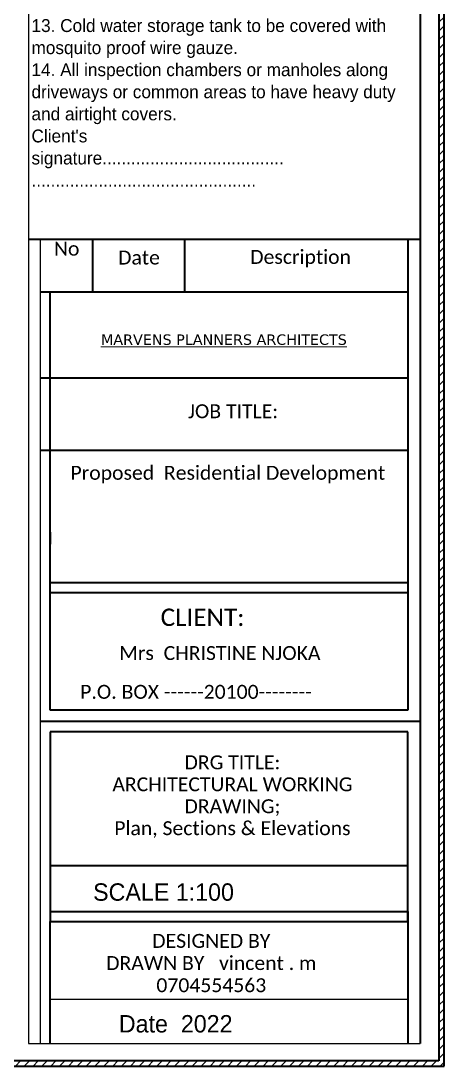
# Model space of a CAD drawing. Header units: millimetres. Extents: x 102766 to 172228, y -127504 to -81044.
# Drawn here: x 160052 to 172228, y -127504 to -97460 of the extents above; entities that cross this region are included whole.
import ezdxf

# ---------------------------------------------------------------- set-up
doc = ezdxf.new("R2010")
doc.units = ezdxf.units.MM
doc.header["$MEASUREMENT"] = 0
for name, color, linetype, lineweight in [('2D Drafting - General_Pen_No__20', 1, 'Continuous', 0), ('2D Drafting - General_Pen_No__41', 7, 'Continuous', 25), ('Annotation - Text_Pen_No__46_Pen_No__6', 5, 'Continuous', 35), ('Structural - Bearing_Pen_No__1_Pen_No__7', 7, 'Continuous', 35), ('Structural - Bearing_Pen_No__27', 7, 'Continuous', 35)]:
    doc.layers.add(name, color=color, linetype=linetype, lineweight=lineweight)
doc.layers.add('Annotation - Text_Pen_No__86', color=7, linetype='Continuous', lineweight=20, true_color=0x5555ff)
doc.layers.add('Structural - Bearing_Pen_No__107', color=7, linetype='Continuous', lineweight=13, true_color=0xaaaaaa)
doc.layers.add('Structural - Bearing', color=7, linetype='Continuous')
doc.styles.add('GENERATED_STYLE_10', font='BKANT.TTF')
doc.styles.add('GENERATED_STYLE_6', font='calibri.ttf')
doc.styles.add('GENERATED_STYLE_8', font='verdana.ttf')
doc.styles.add('GENERATED_STYLE_9', font='comic.ttf')
pattern_1 = [(45, (0, 0), (-127.27922, 127.27922), [])]

# ---------------------------------------------------------------- blocks, each defined once
blk = doc.blocks.new('Wall_78', base_point=(102766, -127504))
at = {"layer": 'Structural - Bearing_Pen_No__107', "linetype": 'Continuous'}
h = blk.add_hatch(dxfattribs=at)
h.set_pattern_fill('Masonry_Block', color=256, style=0, pattern_type=2)
h.set_pattern_definition(pattern_1)
h.paths.add_polyline_path([(102766, -127504), (172228, -127504), (172078, -127354), (102916, -127354)])
at = {"layer": 'Structural - Bearing_Pen_No__27', "linetype": 'Continuous', "flags": 128}
for points in [[(172078, -127354), (102916, -127354)], [(102766, -127504), (172228, -127504)]]:
    blk.add_lwpolyline(points, dxfattribs=at)
blk = doc.blocks.new('Wall_79', base_point=(172228, -127504))
at = {"layer": 'Structural - Bearing_Pen_No__107', "linetype": 'Continuous'}
h = blk.add_hatch(dxfattribs=at)
h.set_pattern_fill('Masonry_Block', color=256, style=0, pattern_type=2)
h.set_pattern_definition(pattern_1)
h.paths.add_polyline_path([(172228, -127504), (172228, -81044), (172078, -81194), (172078, -127354)])
at = {"layer": 'Structural - Bearing_Pen_No__27', "linetype": 'Continuous', "flags": 128}
for points in [[(172228, -127504), (172228, -81044)], [(172078, -81194), (172078, -127354)]]:
    blk.add_lwpolyline(points, dxfattribs=at)

msp = doc.modelspace()

# ---------------------------------------------------------------- linework, layer by layer
at = {"layer": '2D Drafting - General_Pen_No__20', "linetype": 'Continuous'}
for p, q in [((172228.2, -81043.6), (172228.2, -127503.7)), ((172228.2, -127503.7), (102765.9, -127503.7))]:
    msp.add_line(p, q, dxfattribs=at)
at = {"layer": '2D Drafting - General_Pen_No__41', "linetype": 'Continuous'}
for p, q in [((160273.4, -81639.6), (160273.4, -126853)), ((160607.5, -103732.4), (160607.5, -126853)), ((160897.5, -125575.6), (171187.6, -125575.6)), ((160273.4, -126853), (171542.4, -126853))]:
    msp.add_line(p, q, dxfattribs=at)
at = {"layer": 'Structural - Bearing_Pen_No__1_Pen_No__7', "linetype": 'Continuous'}
for p, q in [((171542.4, -81639.6), (171542.4, -126853)), ((160273.4, -103732.4), (171542.4, -103732.4)), ((162119.6, -105244.5), (162119.6, -103732.4)), ((164771.9, -105244.5), (164771.9, -103732.4)), ((171187.6, -103732.4), (171187.6, -111538.1)), ((160607.5, -105244.5), (171187.6, -105244.5)), ((160897.5, -112500.3), (160897.5, -105244.5)), ((160607.5, -107720.2), (171187.6, -107720.2)), ((160607.5, -109797.3), (171187.6, -109797.3)), ((171187.6, -111538.1), (171187.6, -112440.7)), ((160897.5, -112153.9), (160897.5, -112500.3)), ((160897.5, -113599.3), (160897.5, -112440.7)), ((171187.6, -112440.7), (171187.6, -112738.8)), ((171187.6, -112738.8), (171187.6, -117274.7)), ((160897.5, -113599.3), (171187.6, -113599.3)), ((160897.5, -117274.7), (160897.5, -113599.3)), ((160897.5, -113886.2), (171187.6, -113886.2)), ((171187.6, -117274.7), (160897.5, -117274.7)), ((160607.5, -117586.5), (171542.4, -117586.5)), ((171187.6, -117898.2), (160897.5, -117898.2)), ((160897.5, -117898.2), (160897.5, -123348)), ((171187.6, -123348), (171187.6, -117898.2)), ((160897.5, -121739.3), (171187.6, -121739.3)), ((160897.5, -123061.2), (171187.6, -123061.2)), ((171187.6, -123061.2), (171187.6, -126595)), ((160897.5, -123348), (171187.6, -123348)), ((160897.5, -123348), (171187.6, -123348)), ((160897.5, -126853), (160897.5, -123348)), ((160897.5, -126853), (160897.5, -126307.4)), ((171187.6, -126307.4), (171187.6, -126852.3))]:
    msp.add_line(p, q, dxfattribs=at)

# ---------------------------------------------------------------- block references
at = {"layer": 'Structural - Bearing'}
for name, p in [('Wall_79', (172228.2, -127503.7)), ('Wall_78', (102765.9, -127503.7))]:
    msp.add_blockref(name, p, dxfattribs=at)

# ---------------------------------------------------------------- texts
at = {"layer": 'Annotation - Text_Pen_No__46_Pen_No__6', "linetype": 'Continuous', "insert": (160357.1, -82176.5), "char_height": 370, "width": 11015.08, "attachment_point": 1, "line_spacing_factor": 1.028997, "style": 'GENERATED_STYLE_10'}
msp.add_mtext("{1. All dimensions to be checked on site before commencement of any work and any discrepancies to be reported to the architect.\\P2. Figured dimensions to be read in preference to scaled ones.\\P3. D.P.C. to be provided under all walls on foundations.\\P4. P.V. to be provided on top of all openings except on W.C. doors.\\P5. All plumbing sanitaria and drainage works to local authority requirements.\\P6. Traps to basins to be deep anti-vac. type.\\P7. All iron mongeries to architects approval.\\P8. All walls less than 200mm thick to be reinforced with 16 gauge 25mmwide hoop iron at alternate courses.\\P9. All drainage pipes passingunder the building and driveways to be encased in 150mm concrete surround.\\P10. 100mm diameter vent pipes to be provided at every head of I.C.\\P11. All paints and colours to architect's approval\\P12. all samples of materials to architect's approval before fixing.\\P13. Cold water storage tank to be covered with mosquito proof wire gauze.\\P14. All inspection chambers or manholes along driveways or common areas to have heavy duty and airtight covers.\\PClient's\\Psignature......................................\\P...............................................}", dxfattribs=at)
at = {"layer": 'Annotation - Text_Pen_No__86', "linetype": 'Continuous', "attachment_point": 2}
for s, insert, char_height, style in [('{No}', (161370, -103806.9), 400, 'GENERATED_STYLE_6'), ('{Date}', (163450.4, -104062), 400, 'GENERATED_STYLE_6'), ('{Description}', (168099.2, -104044.1), 400, 'GENERATED_STYLE_6'), ('{\\LMARVENS PLANNERS ARCHITECTS}', (165892.4, -106471.2), 300, 'GENERATED_STYLE_8'), ('{JOB TITLE:}', (166156.6, -108479.7), 400, 'GENERATED_STYLE_6'), ('{CLIENT:}', (165278.6, -114352.4), 500, 'GENERATED_STYLE_6'), ('{Mrs  CHRISTINE NJOKA }', (165776.9, -115430.7), 400, 'GENERATED_STYLE_6'), ('{P.O. BOX ------20100--------}', (165088.7, -116545.6), 400, 'GENERATED_STYLE_6'), ('{SCALE 1:100  }', (164155.7, -122250.7), 500, 'GENERATED_STYLE_9'), ('{Date  2022 }', (164506, -126037.2), 500, 'GENERATED_STYLE_9')]:
    msp.add_mtext(s, dxfattribs=dict(at, insert=insert, char_height=char_height, style=style))
at = {"layer": 'Annotation - Text_Pen_No__86', "linetype": 'Continuous', "insert": (166006.1, -110249.4), "char_height": 400, "width": 8555.306, "attachment_point": 2, "style": 'GENERATED_STYLE_6'}
msp.add_mtext('{Proposed  Residential Development   \\P\\P\\P  \\P }', dxfattribs=at)
at = {"layer": 'Annotation - Text_Pen_No__86', "linetype": 'Continuous', "char_height": 400, "attachment_point": 2, "style": 'GENERATED_STYLE_6'}
for s, insert, width, line_spacing_factor in [('{DRG TITLE:\\PARCHITECTURAL WORKING\\PDRAWING;\\PPlan, Sections & Elevations }', (166137.8, -118571.9), 9943.557, 0.946596), ('{DESIGNED BY \\PDRAWN BY   vincent . m\\P0704554563}', (165530.2, -123704.6), 8309.336, 0.955928)]:
    msp.add_mtext(s, dxfattribs=dict(at, insert=insert, width=width, line_spacing_factor=line_spacing_factor))

doc.saveas('drawing.dxf')
